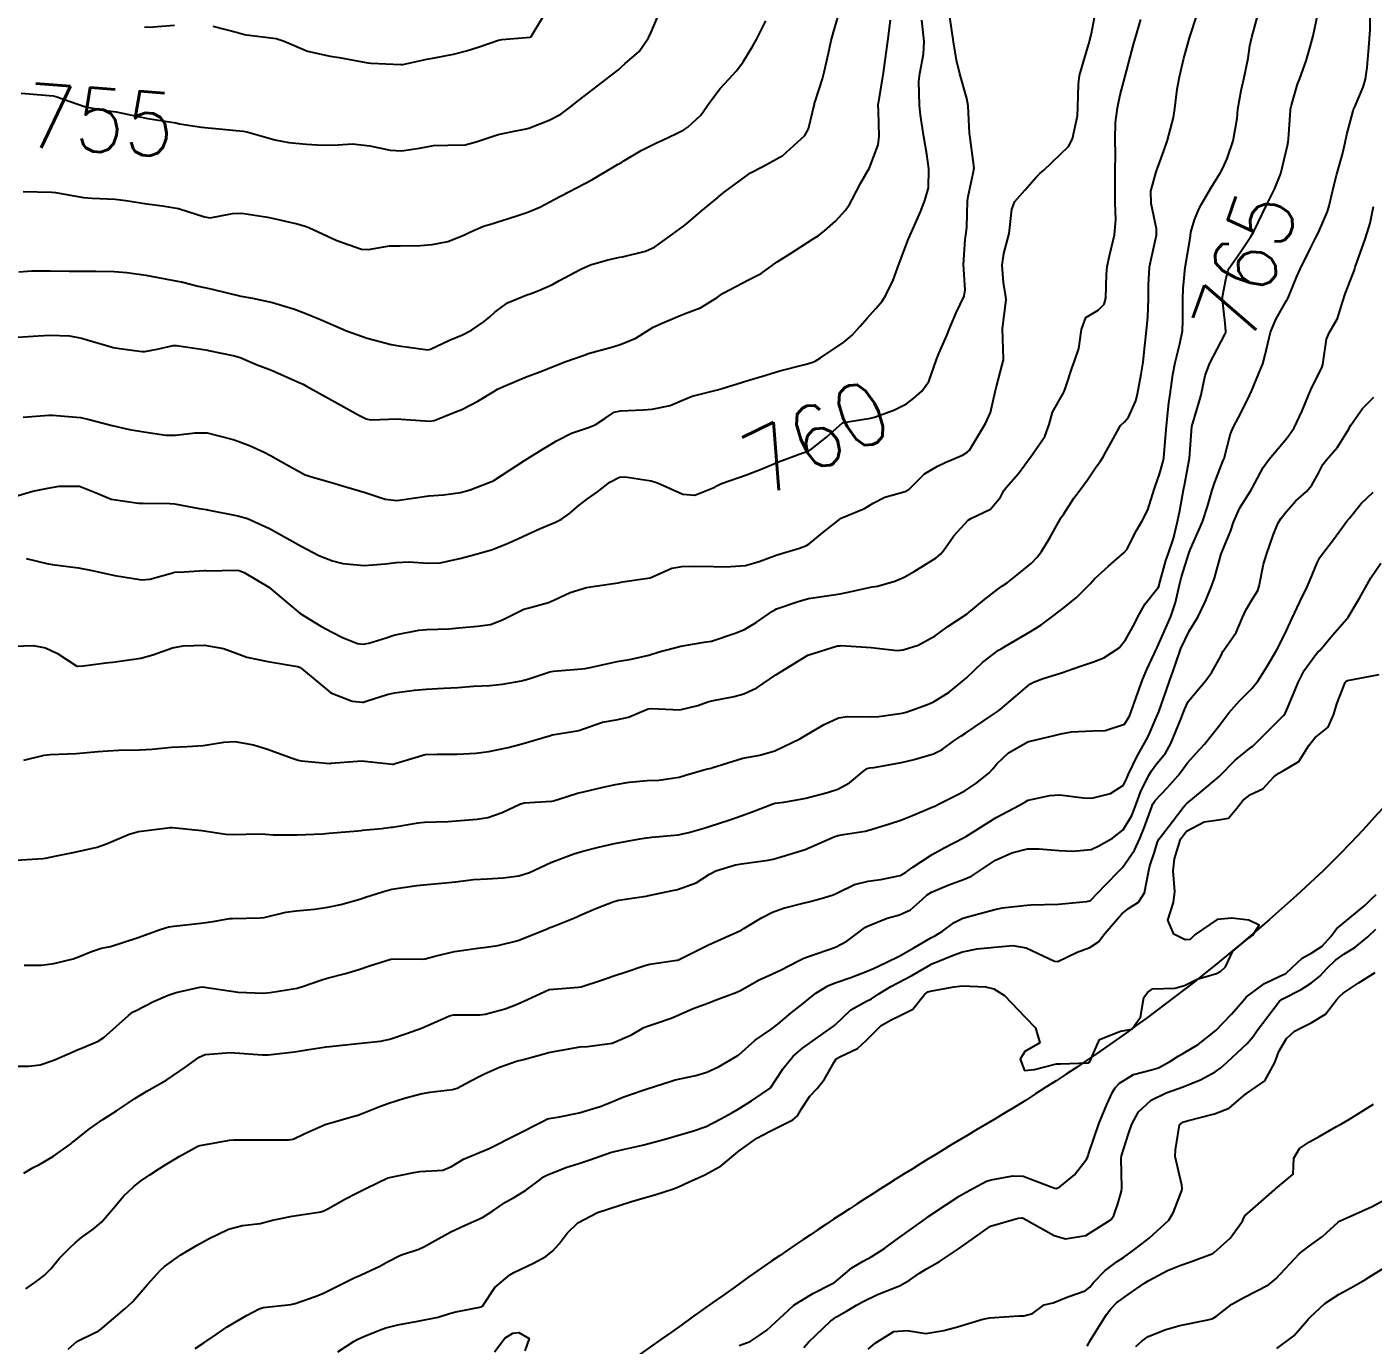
# Model space of a CAD drawing. Header units: metres. Extents: x 318500 to 325275, y 7408834 to 7428799.
# Drawn here: x 320008.6 to 320093.4, y 7411360 to 7411443 of the extents above; entities that cross this region are included whole.
import ezdxf
from ezdxf.enums import TextEntityAlignment as Align

# ---------------------------------------------------------------- set-up
doc = ezdxf.new("R2010")
doc.units = ezdxf.units.M
doc.header["$MEASUREMENT"] = 0
for name, color, linetype in [('Cotas', 45, 'Continuous'), ('Curvas de Nivel 1m', 11, 'Continuous'), ('Curvas de Nivel 5m', 15, 'Continuous'), ('Vias Secundárias', 230, 'Continuous')]:
    doc.layers.add(name, color=color, linetype=linetype)
doc.styles.add('Style-STANDARD', font='STANDARD.shx')

msp = doc.modelspace()

# ---------------------------------------------------------------- linework, layer by layer
at = {"layer": 'Curvas de Nivel 1m', "flags": 128}
for points, elevation in [([(320007.401, 7411377.542), (320008.666, 7411377.546), (320009.403, 7411377.637), (320010.265, 7411377.929), (320011.415, 7411378.417), (320011.658, 7411378.526), (320012.226, 7411378.762), (320013.061, 7411379.117), (320013.426, 7411379.354), (320014.967, 7411380.727), (320015.232, 7411380.934), (320015.445, 7411381.055), (320016.542, 7411381.615), (320017.46, 7411382.023), (320017.966, 7411382.181), (320019.468, 7411382.528), (320019.602, 7411382.534), (320021.464, 7411382.26), (320021.889, 7411382.208), (320023.463, 7411382.141), (320023.891, 7411382.178), (320025.468, 7411382.433), (320025.594, 7411382.462), (320025.999, 7411382.582), (320027.08, 7411382.962), (320027.478, 7411383.089), (320028.639, 7411383.386), (320029.486, 7411383.626), (320030.161, 7411383.852), (320031.497, 7411384.277), (320031.702, 7411384.302), (320033.497, 7411384.289), (320033.666, 7411384.309), (320034.26, 7411384.469), (320035.503, 7411384.765), (320036.967, 7411384.973), (320037.506, 7411385.042), (320038.239, 7411385.151), (320039.511, 7411385.466), (320041.336, 7411386.19), (320041.519, 7411386.271), (320041.589, 7411386.299), (320041.752, 7411386.368), (320043.012, 7411386.871), (320043.531, 7411387.089), (320044.408, 7411387.466), (320045.544, 7411387.916), (320045.861, 7411387.999), (320047.549, 7411388.244), (320047.587, 7411388.252), (320047.736, 7411388.288), (320049.229, 7411388.599), (320049.556, 7411388.667), (320050.73, 7411389.085), (320051.571, 7411389.631), (320051.958, 7411389.851), (320053.199, 7411390.216), (320053.581, 7411390.283), (320055.262, 7411390.515), (320055.584, 7411390.581), (320056.147, 7411390.743), (320057.59, 7411391.193), (320059.468, 7411392.001), (320059.599, 7411392.056), (320059.654, 7411392.075), (320060.005, 7411392.126), (320061.367, 7411392.349), (320061.604, 7411392.408), (320062.903, 7411392.799), (320063.614, 7411393.036), (320064.351, 7411393.337), (320065.627, 7411393.869), (320065.749, 7411393.928), (320065.982, 7411394.046), (320067.074, 7411394.6), (320067.643, 7411394.892), (320068.334, 7411395.336), (320069.162, 7411396.007), (320069.407, 7411396.261), (320069.669, 7411396.591), (320070.39, 7411397.279), (320071.623, 7411397.971), (320071.69, 7411397.992), (320073.283, 7411398.365), (320073.695, 7411398.478), (320074.362, 7411398.606), (320075.697, 7411398.665), (320076.478, 7411398.689), (320077.702, 7411399.078), (320078.014, 7411399.58), (320078.132, 7411399.886), (320078.554, 7411401.056), (320078.849, 7411401.879), (320079.106, 7411402.52), (320079.749, 7411403.87), (320079.77, 7411403.91), (320080.614, 7411405.858), (320080.914, 7411406.742), (320081.173, 7411407.85), (320081.303, 7411408.373), (320081.766, 7411409.841), (320081.852, 7411410.057), (320082.618, 7411411.829), (320082.925, 7411412.783), (320083.22, 7411413.82), (320083.392, 7411414.334), (320083.928, 7411415.688), (320083.965, 7411415.774), (320083.98, 7411415.81), (320084.387, 7411417.364), (320084.574, 7411417.804), (320085.05, 7411418.713), (320085.584, 7411419.794), (320085.71, 7411420.067), (320085.995, 7411420.765), (320086.299, 7411421.492), (320086.417, 7411421.784), (320086.571, 7411422.337), (320086.907, 7411423.777), (320087.234, 7411424.58), (320087.914, 7411425.762), (320087.969, 7411425.853), (320088.064, 7411426.048), (320088.564, 7411427.272), (320088.769, 7411427.75), (320089.419, 7411429.057), (320089.758, 7411429.735), (320089.877, 7411429.97), (320090.121, 7411430.481), (320090.486, 7411431.375), (320090.597, 7411431.725), (320090.899, 7411432.989), (320091.087, 7411433.726), (320091.445, 7411434.983), (320091.605, 7411435.719), (320091.7, 7411436.215), (320092.109, 7411437.712), (320092.14, 7411437.792), (320092.224, 7411437.969), (320092.732, 7411439.213), (320092.876, 7411439.701), (320092.993, 7411440.434), (320093.105, 7411441.697), (320093.177, 7411442.807), (320093.183, 7411443.697)], 766), ([(320007.752, 7411403.987), (320008.977, 7411404.037), (320009.751, 7411403.881), (320010.492, 7411403.534), (320011.645, 7411402.771), (320011.739, 7411402.731), (320011.782, 7411402.727), (320012.145, 7411402.766), (320013.539, 7411402.955), (320013.742, 7411402.971), (320013.978, 7411402.982), (320015.745, 7411403.241), (320016.499, 7411403.46), (320017.752, 7411403.893), (320018.414, 7411404.023), (320019.754, 7411404.05), (320020.945, 7411403.845), (320021.749, 7411403.547), (320022.423, 7411403.306), (320023.744, 7411403.03), (320025.616, 7411402.717), (320025.741, 7411402.673), (320025.796, 7411402.645), (320025.859, 7411402.588), (320027.717, 7411401.052), (320029.058, 7411400.54), (320029.709, 7411400.466), (320029.765, 7411400.473), (320029.938, 7411400.528), (320031.272, 7411400.959), (320031.718, 7411401.065), (320032.978, 7411401.234), (320033.722, 7411401.295), (320034.837, 7411401.35), (320035.724, 7411401.403), (320036.698, 7411401.468), (320037.726, 7411401.529), (320038.534, 7411401.612), (320039.731, 7411401.81), (320040.195, 7411401.932), (320041.514, 7411402.373), (320041.741, 7411402.424), (320043.535, 7411402.56), (320043.742, 7411402.582), (320044.045, 7411402.648), (320045.747, 7411403.027), (320046.624, 7411403.182), (320047.751, 7411403.432), (320048.406, 7411403.631), (320049.757, 7411403.995), (320051.236, 7411404.248), (320051.687, 7411404.315), (320051.761, 7411404.333), (320053.181, 7411404.807), (320053.772, 7411405.041), (320054.505, 7411405.477), (320055.525, 7411406.193), (320055.688, 7411406.294), (320055.792, 7411406.34), (320057.16, 7411406.809), (320057.802, 7411406.992), (320058.809, 7411407.14), (320059.807, 7411407.284), (320060.486, 7411407.447), (320061.814, 7411407.723), (320062.146, 7411407.774), (320063.234, 7411408.089), (320063.823, 7411408.347), (320064.461, 7411408.702), (320065.843, 7411409.563), (320066.111, 7411409.782), (320066.319, 7411410.045), (320066.959, 7411410.939), (320067.869, 7411411.937), (320068.023, 7411412.028), (320069.258, 7411412.631), (320069.891, 7411413.376), (320070.099, 7411413.795), (320070.248, 7411413.995), (320071.03, 7411414.866), (320071.826, 7411415.972), (320071.931, 7411416.117), (320072.697, 7411417.208), (320072.96, 7411417.96), (320073.181, 7411418.738), (320073.868, 7411419.951), (320073.904, 7411420.028), (320073.985, 7411420.259), (320074.405, 7411421.543), (320074.561, 7411421.942), (320074.821, 7411422.741), (320074.989, 7411423.936), (320075.267, 7411424.706), (320076.049, 7411425.163), (320076.428, 7411425.541), (320076.529, 7411425.913), (320076.582, 7411427.413), (320076.623, 7411427.912), (320076.757, 7411428.571), (320077.067, 7411429.906), (320077.151, 7411430.878), (320077.115, 7411431.91), (320077.112, 7411432.954), (320077.12, 7411433.91), (320077.132, 7411434.959), (320077.126, 7411435.911), (320077.141, 7411436.976), (320077.263, 7411437.91), (320077.424, 7411438.717), (320077.744, 7411439.905), (320077.86, 7411440.298), (320078.27, 7411441.9), (320078.727, 7411443.46)], 762), ([(320007.89, 7411390.511), (320009.577, 7411390.619), (320009.735, 7411390.64), (320010.438, 7411390.787), (320011.582, 7411391.011), (320013.005, 7411391.336), (320013.588, 7411391.541), (320015.02, 7411392.154), (320015.596, 7411392.318), (320017.456, 7411392.549), (320017.599, 7411392.566), (320017.716, 7411392.572), (320019.597, 7411392.376), (320021.103, 7411392.156), (320021.595, 7411392.139), (320023.164, 7411392.185), (320023.595, 7411392.154), (320024.082, 7411392.119), (320025.595, 7411392.105), (320027.216, 7411392.186), (320027.597, 7411392.221), (320029.421, 7411392.356), (320029.598, 7411392.379), (320029.731, 7411392.397), (320030.898, 7411392.517), (320031.524, 7411392.588), (320031.601, 7411392.594), (320033.219, 7411392.873), (320033.606, 7411392.911), (320035.106, 7411392.959), (320035.608, 7411392.989), (320036.942, 7411393.105), (320037.612, 7411393.213), (320038.51, 7411393.523), (320039.625, 7411394.053), (320039.897, 7411394.125), (320041.628, 7411394.24), (320041.738, 7411394.259), (320042.085, 7411394.365), (320043.258, 7411394.732), (320043.637, 7411394.828), (320044.865, 7411395.108), (320045.644, 7411395.287), (320046.514, 7411395.44), (320047.649, 7411395.531), (320048.383, 7411395.548), (320049.652, 7411395.746), (320050.048, 7411395.87), (320051.35, 7411396.245), (320051.661, 7411396.319), (320051.777, 7411396.355), (320053.667, 7411396.941), (320054.728, 7411397.141), (320055.672, 7411397.395), (320057.263, 7411398.166), (320057.684, 7411398.405), (320058.781, 7411399.056), (320059.7, 7411399.476), (320060.261, 7411399.565), (320061.701, 7411399.543), (320062.233, 7411399.571), (320063.705, 7411399.771), (320063.95, 7411399.833), (320064.599, 7411400.067), (320065.403, 7411400.366), (320065.717, 7411400.501), (320066.662, 7411401.105), (320067.739, 7411401.991), (320067.759, 7411402.011), (320067.776, 7411402.029), (320068.778, 7411402.991), (320069.766, 7411403.742), (320069.929, 7411403.837), (320070.204, 7411403.993), (320071.78, 7411404.921), (320072.426, 7411405.321), (320073.275, 7411405.955), (320073.563, 7411406.183), (320073.796, 7411406.352), (320074.681, 7411407.063), (320075.542, 7411407.924), (320075.672, 7411408.072), (320075.825, 7411408.231), (320076.707, 7411409.037), (320077.695, 7411409.892), (320077.852, 7411410.093), (320078.463, 7411411.285), (320078.812, 7411411.881), (320079.176, 7411412.581), (320079.582, 7411413.873), (320079.658, 7411414.118), (320079.915, 7411414.839), (320080.137, 7411415.656), (320080.174, 7411415.866), (320080.205, 7411416.138), (320080.361, 7411417.864), (320080.506, 7411419.328), (320080.579, 7411419.861), (320080.756, 7411421.101), (320080.899, 7411421.857), (320081.198, 7411423.029), (320081.349, 7411423.85), (320081.374, 7411424.516), (320081.377, 7411425.85), (320081.398, 7411426.522), (320081.536, 7411427.848), (320081.822, 7411429.559), (320081.856, 7411429.844), (320081.885, 7411430.072), (320082.125, 7411430.84), (320082.419, 7411431.553), (320082.552, 7411431.836), (320083.137, 7411432.848), (320083.746, 7411433.824), (320083.898, 7411434.097), (320084.179, 7411434.708), (320084.557, 7411435.814), (320084.797, 7411437.226), (320084.854, 7411437.81), (320085.056, 7411438.989), (320085.247, 7411439.805), (320085.486, 7411441.025), (320085.606, 7411441.8), (320085.719, 7411442.357), (320086.126, 7411443.793)], 764), ([(320008.009, 7411423.451), (320009.272, 7411423.55), (320010.012, 7411423.581), (320011.254, 7411423.544), (320012.009, 7411423.403), (320013.933, 7411422.819), (320014.001, 7411422.807), (320014.396, 7411422.744), (320015.828, 7411422.553), (320015.998, 7411422.555), (320016.768, 7411422.712), (320017.775, 7411422.931), (320018.003, 7411422.932), (320019.7, 7411422.674), (320019.959, 7411422.629), (320020, 7411422.621), (320021.639, 7411422.288), (320021.995, 7411422.168), (320023.083, 7411421.716), (320023.988, 7411421.372), (320025.77, 7411420.592), (320025.978, 7411420.489), (320026.185, 7411420.378), (320027.962, 7411419.377), (320029.481, 7411418.537), (320029.947, 7411418.313), (320030.215, 7411418.258), (320031.947, 7411418.306), (320032.153, 7411418.301), (320033.945, 7411418.161), (320034.219, 7411418.202), (320034.855, 7411418.466), (320035.633, 7411418.777), (320035.957, 7411418.909), (320036.982, 7411419.422), (320037.974, 7411420.041), (320038.219, 7411420.183), (320038.745, 7411420.419), (320039.985, 7411420.932), (320040.878, 7411421.275), (320041.994, 7411421.723), (320042.461, 7411421.9), (320043.737, 7411422.353), (320043.927, 7411422.425), (320044.001, 7411422.448), (320045.487, 7411422.849), (320046.011, 7411423.02), (320046.919, 7411423.403), (320048.027, 7411424.078), (320048.156, 7411424.161), (320048.438, 7411424.286), (320049.562, 7411424.752), (320050.04, 7411424.944), (320051.002, 7411425.299), (320052.056, 7411425.958), (320052.211, 7411426.084), (320052.419, 7411426.235), (320054.069, 7411427.081), (320054.821, 7411427.46), (320055.82, 7411428.194), (320056.092, 7411428.377), (320056.599, 7411428.686), (320058.105, 7411429.643), (320058.415, 7411429.849), (320058.806, 7411430.153), (320059.501, 7411430.764), (320060.13, 7411431.451), (320060.415, 7411431.856), (320060.55, 7411432.134), (320061.103, 7411433.178), (320061.64, 7411434.118), (320062.185, 7411435.562), (320062.246, 7411436.109), (320062.214, 7411437.696), (320062.191, 7411438.11), (320062.192, 7411438.139), (320062.223, 7411438.293), (320062.489, 7411439.864), (320062.524, 7411440.106), (320062.573, 7411440.425), (320062.8, 7411442.102), (320062.963, 7411443.427)], 758), ([(320008.067, 7411427.573), (320008.893, 7411427.642), (320010.068, 7411427.645), (320011.235, 7411427.622), (320012.068, 7411427.607), (320012.906, 7411427.605), (320014.068, 7411427.589), (320014.861, 7411427.531), (320016.066, 7411427.353), (320017.725, 7411427.042), (320018.063, 7411426.995), (320018.315, 7411426.949), (320019.369, 7411426.68), (320020.058, 7411426.523), (320020.243, 7411426.482), (320022.051, 7411426.049), (320022.777, 7411425.905), (320024.045, 7411425.641), (320025.423, 7411425.216), (320026.036, 7411424.986), (320027.059, 7411424.575), (320028.024, 7411424.154), (320028.71, 7411423.859), (320030.013, 7411423.395), (320031.521, 7411423.004), (320032.006, 7411422.904), (320033.824, 7411422.661), (320034.003, 7411422.694), (320035.199, 7411423.276), (320036.017, 7411423.599), (320036.582, 7411423.891), (320037.375, 7411424.44), (320037.736, 7411424.733), (320038.039, 7411425.027), (320038.852, 7411425.614), (320040.056, 7411426.125), (320040.262, 7411426.192), (320040.814, 7411426.392), (320041.67, 7411426.778), (320042.066, 7411426.997), (320043.455, 7411427.741), (320044.077, 7411428.011), (320045.17, 7411428.334), (320045.914, 7411428.492), (320046.083, 7411428.526), (320047.525, 7411428.869), (320048.092, 7411429.129), (320048.773, 7411429.616), (320049.7, 7411430.276), (320049.935, 7411430.451), (320050.115, 7411430.602), (320051.012, 7411431.371), (320052.067, 7411432.241), (320052.141, 7411432.299), (320052.487, 7411432.58), (320054.156, 7411433.817), (320054.917, 7411434.209), (320056.177, 7411434.904), (320057.567, 7411436.169), (320057.792, 7411436.57), (320058.184, 7411438.161), (320058.189, 7411438.192), (320058.222, 7411438.301), (320058.677, 7411439.722), (320058.78, 7411440.155), (320059.06, 7411441.354), (320059.238, 7411442.15), (320059.461, 7411442.969), (320059.826, 7411444.145)], 757), ([(320008.327, 7411432.637), (320010.137, 7411432.595), (320010.373, 7411432.561), (320012.132, 7411432.245), (320012.693, 7411432.21), (320014.131, 7411432.156), (320014.797, 7411432.073), (320016.127, 7411431.858), (320017.107, 7411431.729), (320018.123, 7411431.563), (320019.762, 7411431.029), (320020.115, 7411430.983), (320021.517, 7411431.251), (320022.12, 7411431.275), (320023.719, 7411431.021), (320024.115, 7411430.937), (320025.599, 7411430.598), (320026.108, 7411430.456), (320026.335, 7411430.358), (320028.095, 7411429.541), (320029.64, 7411428.991), (320030.086, 7411428.969), (320031.405, 7411429.205), (320032.09, 7411429.204), (320033.361, 7411429.221), (320034.092, 7411429.296), (320035.089, 7411429.477), (320036.101, 7411429.878), (320036.478, 7411430.081), (320037.321, 7411430.442), (320037.92, 7411430.626), (320038.114, 7411430.683), (320039.436, 7411431.094), (320040.124, 7411431.328), (320040.873, 7411431.649), (320042.139, 7411432.322), (320042.175, 7411432.344), (320042.257, 7411432.378), (320044.15, 7411433.374), (320045.782, 7411434.326), (320046.018, 7411434.466), (320046.164, 7411434.556), (320047.262, 7411435.22), (320048.181, 7411435.678), (320048.602, 7411435.875), (320049.484, 7411436.281), (320049.95, 7411436.517), (320050.196, 7411436.679), (320051.019, 7411437.447), (320051.593, 7411438.249), (320052.233, 7411439.126), (320052.776, 7411439.7), (320053.272, 7411440.23), (320053.678, 7411440.803), (320054.265, 7411441.77), (320054.517, 7411442.216), (320055.121, 7411443.374)], 756), ([(320008.343, 7411418.425), (320009.946, 7411418.553), (320010.19, 7411418.553), (320011.944, 7411418.392), (320012.405, 7411418.303), (320013.937, 7411417.892), (320015.031, 7411417.636), (320015.932, 7411417.499), (320017.333, 7411417.295), (320017.929, 7411417.277), (320019.168, 7411417.441), (320019.931, 7411417.43), (320021.562, 7411417.009), (320021.924, 7411416.88), (320022.6, 7411416.63), (320023.521, 7411416.221), (320023.914, 7411415.997), (320025.257, 7411415.246), (320025.903, 7411414.892), (320026.109, 7411414.794), (320026.79, 7411414.577), (320027.895, 7411414.253), (320028.313, 7411414.134), (320029.887, 7411413.676), (320031.137, 7411413.262), (320031.88, 7411413.166), (320033.028, 7411413.348), (320033.885, 7411413.464), (320034.819, 7411413.533), (320035.888, 7411413.68), (320036.487, 7411413.848), (320037.899, 7411414.386), (320037.931, 7411414.398), (320037.98, 7411414.429), (320039.913, 7411415.688), (320041.037, 7411416.383), (320041.587, 7411416.713), (320041.928, 7411416.928), (320042.875, 7411417.421), (320043.941, 7411417.764), (320044.359, 7411417.929), (320044.969, 7411418.335), (320045.558, 7411418.724), (320045.958, 7411418.828), (320047.386, 7411418.871), (320047.959, 7411418.916), (320049.087, 7411419.155), (320049.969, 7411419.535), (320050.485, 7411419.75), (320051.978, 7411420.116), (320052.075, 7411420.142), (320052.367, 7411420.234), (320053.985, 7411420.722), (320055.115, 7411421.073), (320055.991, 7411421.333), (320057.573, 7411421.736), (320058.006, 7411421.862), (320058.216, 7411421.948), (320058.565, 7411422.152), (320060.02, 7411423.152), (320060.555, 7411423.594), (320061.04, 7411424.12), (320061.494, 7411424.659), (320062.047, 7411425.259), (320062.439, 7411425.72), (320062.679, 7411426.101), (320063.125, 7411427.044), (320063.522, 7411428.089), (320064.106, 7411429.66), (320064.291, 7411430.078), (320064.856, 7411431.346), (320065.136, 7411432.07), (320065.35, 7411432.87), (320065.391, 7411434.068), (320065.255, 7411434.994), (320065.066, 7411436.071), (320064.854, 7411437.43), (320064.786, 7411438.074), (320064.751, 7411439.566), (320064.806, 7411440.074), (320065.051, 7411441.283), (320065.084, 7411442.072), (320064.935, 7411443.429)], 759), ([(320008.385, 7411396.819), (320009.663, 7411397.128), (320010.033, 7411397.164), (320011.665, 7411397.246), (320013.069, 7411397.353), (320013.666, 7411397.398), (320014.367, 7411397.44), (320015.667, 7411397.461), (320016.468, 7411397.508), (320017.67, 7411397.64), (320018.663, 7411397.687), (320019.671, 7411397.746), (320020.982, 7411397.96), (320021.674, 7411397.993), (320022.835, 7411397.786), (320023.669, 7411397.539), (320025.345, 7411396.912), (320025.662, 7411396.809), (320025.852, 7411396.777), (320027.661, 7411396.611), (320027.718, 7411396.617), (320029.662, 7411396.778), (320031.603, 7411396.568), (320031.661, 7411396.565), (320031.759, 7411396.606), (320033.667, 7411397.169), (320034.403, 7411397.204), (320035.667, 7411397.189), (320036.849, 7411397.257), (320037.669, 7411397.354), (320038.875, 7411397.615), (320039.674, 7411397.827), (320041.55, 7411398.372), (320041.646, 7411398.405), (320041.681, 7411398.412), (320043.345, 7411398.694), (320043.687, 7411398.8), (320044.819, 7411399.207), (320045.696, 7411399.361), (320046.474, 7411399.532), (320047.706, 7411400.043), (320047.92, 7411400.074), (320049.706, 7411399.988), (320050.833, 7411400.253), (320051.457, 7411400.5), (320051.715, 7411400.562), (320053.116, 7411400.822), (320053.722, 7411400.986), (320054.558, 7411401.371), (320055.74, 7411402.19), (320057.753, 7411403.435), (320059.636, 7411404.009), (320059.759, 7411404.027), (320059.853, 7411404.035), (320061.758, 7411403.908), (320063.394, 7411403.723), (320063.757, 7411403.757), (320064.712, 7411404.066), (320065.776, 7411404.654), (320066.581, 7411405.243), (320067.79, 7411406.03), (320068.885, 7411406.932), (320069.815, 7411407.645), (320070.023, 7411407.791), (320070.305, 7411407.993), (320071.148, 7411408.662), (320071.839, 7411409.232), (320072.212, 7411409.599), (320072.487, 7411409.964), (320072.998, 7411410.819), (320073.634, 7411411.952), (320073.724, 7411412.1), (320073.876, 7411412.34), (320074.515, 7411413.317), (320074.972, 7411413.934), (320075.367, 7411414.469), (320075.921, 7411415.294), (320076.184, 7411415.658), (320076.365, 7411415.913), (320076.891, 7411416.857), (320077.464, 7411417.897), (320077.716, 7411418.131), (320077.958, 7411418.411), (320078.421, 7411419.438), (320078.533, 7411419.884), (320078.756, 7411421.125), (320078.872, 7411421.881), (320078.989, 7411422.912), (320079.094, 7411423.879), (320079.178, 7411424.744), (320079.215, 7411425.878), (320079.224, 7411426.727), (320079.288, 7411427.878), (320079.419, 7411428.554), (320079.722, 7411429.874), (320079.711, 7411430.281), (320079.392, 7411431.881), (320079.371, 7411432.663), (320079.704, 7411433.877), (320080.183, 7411435.185), (320080.404, 7411435.867), (320080.789, 7411437.284), (320080.874, 7411437.86), (320081.016, 7411439.08), (320081.162, 7411439.856), (320081.433, 7411441.024), (320081.67, 7411441.849), (320081.808, 7411442.316), (320082.3, 7411443.84)], 763), ([(320008.517, 7411409.51), (320009.824, 7411409.209), (320010.173, 7411409.144), (320011.822, 7411408.932), (320012.677, 7411408.761), (320013.816, 7411408.512), (320014.109, 7411408.452), (320015.812, 7411408.176), (320016.309, 7411408.216), (320017.819, 7411408.644), (320017.856, 7411408.653), (320018.487, 7411408.683), (320019.738, 7411408.754), (320019.821, 7411408.752), (320019.901, 7411408.749), (320021.821, 7411408.779), (320021.943, 7411408.76), (320022.261, 7411408.633), (320023.807, 7411407.711), (320025.124, 7411406.597), (320025.782, 7411406.051), (320027.088, 7411405.253), (320027.765, 7411404.892), (320028.455, 7411404.55), (320029.39, 7411404.169), (320029.756, 7411404.121), (320030.107, 7411404.176), (320031.211, 7411404.515), (320031.612, 7411404.661), (320031.763, 7411404.709), (320033.251, 7411405.005), (320033.768, 7411405.041), (320035.144, 7411405.085), (320035.771, 7411405.152), (320036.958, 7411405.252), (320037.774, 7411405.37), (320038.538, 7411405.659), (320039.788, 7411406.294), (320039.864, 7411406.324), (320040.117, 7411406.395), (320041.418, 7411406.753), (320041.798, 7411406.904), (320042.793, 7411407.373), (320043.81, 7411407.695), (320044.372, 7411407.781), (320045.815, 7411407.994), (320046.091, 7411408.041), (320047.82, 7411408.29), (320049.193, 7411408.91), (320049.828, 7411409.021), (320050.609, 7411409.04), (320051.828, 7411409.022), (320052.582, 7411408.984), (320053.829, 7411409.071), (320054.694, 7411409.339), (320055.836, 7411409.741), (320057.24, 7411410.169), (320057.676, 7411410.329), (320057.844, 7411410.436), (320058.785, 7411411.218), (320059.869, 7411412.067), (320059.91, 7411412.089), (320060.01, 7411412.129), (320061.327, 7411412.667), (320061.884, 7411413.012), (320062.607, 7411413.381), (320063.895, 7411413.735), (320064.117, 7411413.856), (320064.336, 7411414.073), (320065.117, 7411414.857), (320065.919, 7411415.343), (320066.407, 7411415.561), (320067.502, 7411416.034), (320067.778, 7411416.186), (320067.933, 7411416.349), (320068.956, 7411418.015), (320069.258, 7411418.714), (320069.552, 7411420.006), (320069.633, 7411420.358), (320070.006, 7411421.725), (320070.07, 7411421.938), (320070.084, 7411421.999), (320070.088, 7411422.076), (320070.03, 7411424), (320070.247, 7411425.808), (320070.236, 7411425.997), (320070.074, 7411426.902), (320069.99, 7411428.002), (320070.097, 7411428.73), (320070.438, 7411429.997), (320070.611, 7411431.517), (320070.79, 7411431.994), (320071.423, 7411432.715), (320072.164, 7411433.552), (320072.377, 7411433.767), (320072.618, 7411433.973), (320074.185, 7411435.466), (320074.429, 7411435.946), (320074.747, 7411437.407), (320074.772, 7411437.942), (320074.798, 7411439.385), (320074.88, 7411439.941), (320075.129, 7411440.807), (320075.463, 7411441.932), (320075.622, 7411442.588), (320075.875, 7411443.926)], 761), ([(320020.276, 7411443.055), (320021.832, 7411442.647), (320022.268, 7411442.524), (320022.408, 7411442.498), (320024.265, 7411442.267), (320024.783, 7411442.091), (320026.253, 7411441.477), (320027.666, 7411441.151), (320028.248, 7411441.078), (320030.046, 7411440.738), (320030.243, 7411440.716), (320032.125, 7411440.628), (320032.242, 7411440.637), (320033.765, 7411440.969), (320034.249, 7411441.053), (320035.441, 7411441.279), (320036.255, 7411441.486), (320036.99, 7411441.718), (320038.266, 7411442.171), (320038.48, 7411442.214), (320040.269, 7411442.351), (320040.301, 7411442.368), (320040.328, 7411442.399), (320041.073, 7411443.608)], 754), ([(320015.988, 7411443.011), (320016.274, 7411442.982), (320017.872, 7411443.108)], 754), ([(320008.385, 7411370.814), (320008.97, 7411371.151), (320009.318, 7411371.329), (320010.239, 7411371.874), (320011.338, 7411372.653), (320011.404, 7411372.704), (320011.48, 7411372.769), (320012.516, 7411373.59), (320013.354, 7411374.184), (320014.207, 7411374.737), (320014.898, 7411375.196), (320015.372, 7411375.515), (320016.119, 7411375.969), (320017.39, 7411376.69), (320018.584, 7411377.496), (320019.412, 7411378.113), (320019.806, 7411378.272), (320021.416, 7411378.399), (320021.662, 7411378.391), (320023.415, 7411378.25), (320023.764, 7411378.257), (320025.418, 7411378.437), (320025.549, 7411378.457), (320026.204, 7411378.578), (320027.422, 7411378.756), (320027.652, 7411378.786), (320029.424, 7411378.978), (320030.834, 7411379.108), (320031.427, 7411379.237), (320032.551, 7411379.613), (320033.435, 7411379.939), (320034.633, 7411380.462), (320035.184, 7411380.713), (320035.445, 7411380.777), (320037.1, 7411380.778), (320037.446, 7411380.813), (320038.705, 7411381.157), (320039.456, 7411381.447), (320040.113, 7411381.737), (320041.47, 7411382.37), (320043.307, 7411382.517), (320043.473, 7411382.546), (320044.83, 7411382.979), (320045.483, 7411383.211), (320046.307, 7411383.489), (320047.494, 7411383.888), (320047.812, 7411383.97), (320049.499, 7411384.212), (320049.545, 7411384.224), (320049.646, 7411384.268), (320051.509, 7411385.186), (320053.293, 7411385.989), (320053.519, 7411386.084), (320053.601, 7411386.128), (320053.728, 7411386.208), (320054.846, 7411386.881), (320055.536, 7411387.235), (320056.224, 7411387.495), (320057.545, 7411387.828), (320057.813, 7411387.889), (320058.756, 7411388.142), (320059.357, 7411388.329), (320059.554, 7411388.425), (320060.692, 7411388.99), (320061.566, 7411389.192), (320062.364, 7411389.302), (320063.572, 7411389.553), (320063.915, 7411389.735), (320064.364, 7411390.068), (320065.588, 7411390.879), (320066.348, 7411391.287), (320067.599, 7411391.936), (320067.749, 7411392.028), (320069.622, 7411393.209), (320071.101, 7411393.978), (320071.43, 7411394.176), (320071.635, 7411394.291), (320072.997, 7411394.599), (320073.64, 7411394.63), (320075.121, 7411394.444), (320075.638, 7411394.433), (320076.83, 7411394.714), (320077.65, 7411395.25), (320077.858, 7411395.687), (320077.933, 7411395.887), (320078.5, 7411397.059), (320078.973, 7411397.877), (320079.219, 7411398.351), (320079.706, 7411399.483), (320079.859, 7411399.868), (320080.345, 7411401.247), (320080.563, 7411401.858), (320080.868, 7411402.738), (320081.252, 7411403.848), (320081.781, 7411404.947), (320082.32, 7411405.832), (320082.798, 7411406.832), (320083.205, 7411407.819), (320083.375, 7411408.269), (320083.798, 7411409.811), (320083.852, 7411409.968), (320084.395, 7411411.274), (320084.578, 7411411.803), (320084.973, 7411412.71), (320085.666, 7411413.792), (320085.754, 7411413.94), (320085.907, 7411414.265), (320086.449, 7411415.255), (320086.822, 7411415.777), (320087.944, 7411417.118), (320088.392, 7411417.753), (320088.903, 7411418.809), (320089.267, 7411419.741), (320089.486, 7411420.239), (320090.003, 7411421.266), (320090.154, 7411421.582), (320090.196, 7411421.728), (320090.429, 7411423.323), (320090.597, 7411423.724), (320091.128, 7411424.635), (320091.463, 7411425.716), (320091.598, 7411426.184), (320092.086, 7411427.43), (320092.168, 7411427.63), (320092.196, 7411427.708), (320092.243, 7411427.859), (320092.89, 7411429.698), (320093.182, 7411430.637), (320093.399, 7411431.691)], 767), ([(320008.495, 7411363.526), (320009.218, 7411364.033), (320009.649, 7411364.368), (320010.07, 7411364.787), (320010.599, 7411365.42), (320011.25, 7411366.089), (320011.607, 7411366.414), (320012.021, 7411366.762), (320012.739, 7411367.282), (320013.27, 7411367.719), (320014.159, 7411368.737), (320014.662, 7411369.357), (320015.299, 7411369.959), (320015.725, 7411370.292), (320016.319, 7411370.705), (320016.915, 7411371.097), (320017.32, 7411371.347), (320018.165, 7411371.844), (320019.337, 7411372.499), (320019.462, 7411372.544), (320020.069, 7411372.659), (320021.342, 7411372.881), (320021.616, 7411372.909), (320023.343, 7411372.912), (320025.04, 7411372.896), (320025.344, 7411372.948), (320026.041, 7411373.274), (320027.353, 7411373.871), (320029.238, 7411374.411), (320029.359, 7411374.443), (320029.426, 7411374.463), (320029.592, 7411374.528), (320030.852, 7411375.031), (320031.371, 7411375.22), (320032.353, 7411375.518), (320033.38, 7411375.799), (320033.948, 7411375.905), (320035.384, 7411376.064), (320035.681, 7411376.152), (320036.218, 7411376.442), (320036.981, 7411376.849), (320037.399, 7411377.05), (320038.333, 7411377.489), (320039.412, 7411377.85), (320039.854, 7411377.953), (320041.3, 7411378.372), (320041.42, 7411378.399), (320043.071, 7411378.706), (320043.424, 7411378.757), (320043.874, 7411378.792), (320045.427, 7411378.989), (320046.643, 7411379.513), (320047.437, 7411379.973), (320047.654, 7411380.071), (320048.289, 7411380.282), (320049.152, 7411380.565), (320049.446, 7411380.69), (320050.54, 7411381.167), (320051.459, 7411381.521), (320051.978, 7411381.717), (320053.285, 7411382.213), (320053.419, 7411382.262), (320053.471, 7411382.285), (320054.704, 7411382.975), (320055.487, 7411383.331), (320056.071, 7411383.601), (320057.139, 7411384.165), (320057.502, 7411384.344), (320057.806, 7411384.458), (320059.509, 7411385.045), (320060.219, 7411385.417), (320061.142, 7411386.114), (320061.36, 7411386.274), (320061.524, 7411386.367), (320062.759, 7411386.864), (320063.535, 7411387.083), (320064.218, 7411387.392), (320064.987, 7411388.058), (320065.282, 7411388.326), (320065.557, 7411388.498), (320066.635, 7411388.969), (320067.569, 7411389.298), (320068.079, 7411389.516), (320068.818, 7411390.011), (320069.588, 7411390.509), (320070.609, 7411390.97), (320071.599, 7411391.221), (320072.332, 7411391.23), (320073.598, 7411391.131), (320074.45, 7411391.085), (320075.599, 7411391.184), (320076.095, 7411391.42), (320076.949, 7411391.9), (320077.615, 7411392.428), (320078.175, 7411393.334), (320078.379, 7411393.883), (320078.713, 7411394.81), (320079.242, 7411395.874), (320079.399, 7411396.138), (320079.67, 7411396.513), (320080.28, 7411397.262), (320080.626, 7411397.856), (320081.253, 7411399.394), (320081.424, 7411399.844), (320081.502, 7411400.054), (320081.72, 7411400.506), (320082.819, 7411401.824), (320083.216, 7411402.35), (320083.763, 7411403.372), (320083.908, 7411403.668), (320084, 7411403.808), (320084.731, 7411404.85), (320085.146, 7411405.796), (320085.338, 7411406.254), (320085.809, 7411407.034), (320086.097, 7411407.505), (320086.197, 7411407.784), (320086.465, 7411409.156), (320086.646, 7411409.778), (320087.076, 7411410.986), (320087.393, 7411411.767), (320087.579, 7411412.06), (320087.88, 7411412.447), (320088.498, 7411413.144), (320089.159, 7411413.741), (320089.51, 7411414.131), (320089.917, 7411414.889), (320090.205, 7411415.448), (320090.42, 7411415.725), (320091.122, 7411416.535), (320091.85, 7411417.711), (320091.884, 7411417.778), (320091.953, 7411417.906), (320092.702, 7411418.966), (320093.4, 7411419.689)], 768), ([(320011.164, 7411359.725), (320011.725, 7411360.211), (320012.833, 7411360.753), (320013.071, 7411360.862), (320013.182, 7411360.937), (320014.737, 7411362.269), (320015.199, 7411362.669), (320015.252, 7411362.719), (320016.157, 7411363.765), (320016.988, 7411364.694), (320017.233, 7411364.918), (320018.266, 7411365.658), (320019.254, 7411366.244), (320020.014, 7411366.659), (320021.266, 7411367.271), (320022.148, 7411367.506), (320023.27, 7411367.641), (320024.035, 7411367.84), (320025.275, 7411368.097), (320027.076, 7411368.361), (320027.279, 7411368.428), (320027.519, 7411368.556), (320028.633, 7411369.197), (320029.295, 7411369.533), (320029.972, 7411369.851), (320031.31, 7411370.51), (320032.95, 7411370.851), (320033.316, 7411370.9), (320034.779, 7411370.998), (320035.321, 7411371.214), (320036.077, 7411371.694), (320037.337, 7411372.206), (320037.499, 7411372.266), (320037.815, 7411372.423), (320039.348, 7411373.199), (320041.04, 7411374.058), (320041.358, 7411374.219), (320041.472, 7411374.256), (320042.115, 7411374.362), (320043.156, 7411374.559), (320043.364, 7411374.61), (320044.688, 7411375.012), (320045.374, 7411375.278), (320046.104, 7411375.584), (320047.386, 7411376.027), (320047.584, 7411376.091), (320048.161, 7411376.282), (320049.086, 7411376.582), (320049.396, 7411376.672), (320050.701, 7411376.95), (320051.404, 7411377.16), (320052.127, 7411377.511), (320053.345, 7411378.211), (320053.421, 7411378.264), (320054.447, 7411379.182), (320055.437, 7411379.858), (320055.874, 7411380.183), (320056.72, 7411380.901), (320057.46, 7411381.482), (320057.828, 7411381.791), (320058.274, 7411382.148), (320059.016, 7411382.598), (320059.48, 7411382.789), (320060.471, 7411383.134), (320061.491, 7411383.527), (320061.898, 7411383.7), (320062.74, 7411384.091), (320063.504, 7411384.48), (320064.433, 7411384.99), (320065.516, 7411385.616), (320065.796, 7411385.768), (320066.251, 7411386.043), (320066.969, 7411386.595), (320067.533, 7411386.867), (320068.438, 7411387.115), (320069.541, 7411387.402), (320070.029, 7411387.506), (320071.546, 7411387.689), (320071.815, 7411387.7), (320073.548, 7411387.753), (320075.302, 7411387.924), (320075.523, 7411387.948), (320075.551, 7411387.965), (320076.517, 7411388.955), (320077.411, 7411389.893), (320077.501, 7411389.971), (320077.582, 7411390.055), (320078.334, 7411391.147), (320078.681, 7411391.879), (320078.943, 7411392.551), (320079.42, 7411393.872), (320079.479, 7411394.025), (320079.636, 7411394.268), (320080.406, 7411395.101), (320081.085, 7411395.849), (320081.334, 7411396.176), (320081.672, 7411396.638), (320082.236, 7411397.277), (320082.755, 7411397.824), (320083.702, 7411399.041), (320084.275, 7411399.804), (320084.957, 7411400.562), (320085.733, 7411401.33), (320086.114, 7411401.784), (320086.74, 7411402.791), (320087.297, 7411403.767), (320087.779, 7411404.7), (320088.275, 7411405.753), (320088.759, 7411406.792), (320089.21, 7411407.739), (320089.395, 7411408.168), (320089.843, 7411409.255), (320090.005, 7411409.571), (320090.119, 7411409.727), (320090.872, 7411410.708), (320091.6, 7411411.713), (320091.719, 7411411.864), (320091.875, 7411412.064), (320092.611, 7411412.977), (320093.37, 7411413.688)], 769), ([(320028.156, 7411359.554), (320029.175, 7411360.223), (320029.367, 7411360.338), (320029.798, 7411360.524), (320030.784, 7411360.914), (320031.185, 7411361.054), (320031.932, 7411361.243), (320033.19, 7411361.491), (320034.475, 7411361.743), (320035.195, 7411361.957), (320035.583, 7411362.06), (320037.2, 7411362.383), (320037.278, 7411362.429), (320038.042, 7411363.593), (320038.986, 7411364.404), (320039.232, 7411364.539), (320040.487, 7411365.136), (320041.248, 7411365.56), (320041.698, 7411365.921), (320042.091, 7411366.362), (320042.594, 7411367.03), (320043.273, 7411367.675), (320044.503, 7411368.332), (320045.091, 7411368.515), (320045.284, 7411368.576), (320046.585, 7411369.007), (320047.294, 7411369.209), (320048.131, 7411369.448), (320049.303, 7411369.827), (320049.619, 7411369.952), (320050.295, 7411370.255), (320050.993, 7411370.566), (320051.317, 7411370.71), (320052.293, 7411371.258), (320053.339, 7411372.119), (320053.38, 7411372.169), (320053.427, 7411372.209), (320054.545, 7411373.001), (320055.352, 7411373.438), (320056.819, 7411374.168), (320057.105, 7411374.423), (320057.371, 7411374.864), (320057.889, 7411375.645), (320058.343, 7411376.146), (320058.816, 7411376.722), (320059.415, 7411377.797), (320059.54, 7411378.007), (320059.782, 7411378.126), (320060.88, 7411378.661), (320061.43, 7411379.159), (320062.386, 7411380.096), (320063.044, 7411380.488), (320063.449, 7411380.665), (320064.38, 7411381.143), (320065.117, 7411382.055), (320065.309, 7411382.216), (320065.473, 7411382.275), (320066.974, 7411382.538), (320067.478, 7411382.596), (320068.951, 7411382.535), (320069.476, 7411382.421), (320070.152, 7411381.99), (320071.45, 7411380.639), (320072.096, 7411379.963), (320072.37, 7411379.021), (320071.425, 7411378.471), (320071.133, 7411377.974), (320071.41, 7411377.275), (320072.041, 7411377.333), (320073.416, 7411377.681), (320073.665, 7411377.698), (320075.417, 7411377.751), (320075.512, 7411377.825), (320075.555, 7411377.918), (320076.131, 7411379.218), (320077.448, 7411379.752), (320077.573, 7411379.764), (320078.174, 7411379.883), (320078.707, 7411380.628), (320078.928, 7411381.875), (320079.163, 7411382.185), (320079.478, 7411382.411), (320080.869, 7411382.46), (320081.482, 7411382.624), (320082.286, 7411383.03), (320083.494, 7411383.383), (320083.777, 7411383.526), (320084.065, 7411383.804), (320084.528, 7411384.787), (320085.528, 7411385.634), (320085.632, 7411385.685), (320085.786, 7411385.786), (320086.179, 7411386.423), (320085.539, 7411386.735), (320084.473, 7411386.868), (320083.54, 7411386.784), (320082.148, 7411385.831), (320081.845, 7411385.515), (320081.525, 7411385.492), (320080.814, 7411385.851), (320080.43, 7411386.748), (320080.785, 7411387.851), (320080.876, 7411388.534), (320080.771, 7411389.852), (320080.846, 7411390.596), (320081.224, 7411391.846), (320081.615, 7411392.353), (320082.73, 7411392.933), (320083.622, 7411393.049), (320084.261, 7411393.166), (320084.79, 7411393.798), (320085.159, 7411394.273), (320085.643, 7411394.645), (320086.426, 7411395), (320087.111, 7411395.768), (320087.42, 7411396.007), (320087.666, 7411396.127), (320088.686, 7411396.734), (320089.306, 7411397.736), (320089.695, 7411398.226), (320090.531, 7411398.892), (320090.886, 7411399.718), (320091.072, 7411400.364), (320091.612, 7411401.711), (320091.665, 7411401.787), (320091.742, 7411401.827), (320093.298, 7411402.135), (320093.748, 7411402.203)], 771), ([(320053.441, 7411359.943), (320054.123, 7411360.201), (320054.766, 7411360.612), (320055.187, 7411360.918), (320056.548, 7411362.17), (320056.883, 7411362.487), (320057.208, 7411362.706), (320058.121, 7411363.242), (320059.225, 7411363.815), (320059.435, 7411363.919), (320059.699, 7411364.125), (320060.523, 7411364.835), (320061.247, 7411365.255), (320061.801, 7411365.552), (320062.605, 7411366.09), (320063.265, 7411366.556), (320065.161, 7411367.934), (320065.28, 7411368.018), (320065.298, 7411368.031), (320065.324, 7411368.05), (320066.499, 7411368.831), (320067.3, 7411369.357), (320067.725, 7411369.603), (320068.466, 7411370.013), (320069.021, 7411370.298), (320069.316, 7411370.394), (320070.665, 7411370.635), (320071.32, 7411370.611), (320073.078, 7411369.952), (320073.309, 7411369.852), (320073.409, 7411369.848), (320073.629, 7411369.945), (320074.561, 7411370.692), (320075.337, 7411371.702), (320075.396, 7411371.863), (320075.409, 7411371.919), (320075.431, 7411372.008), (320076.096, 7411373.909), (320076.599, 7411375.123), (320076.949, 7411375.897), (320077.116, 7411376.172), (320077.399, 7411376.464), (320078.28, 7411377.009), (320079.412, 7411377.304), (320079.845, 7411377.432), (320080.595, 7411377.852), (320081.093, 7411378.176), (320081.428, 7411378.359), (320082.352, 7411378.911), (320083.45, 7411379.788), (320084.452, 7411380.808), (320085.277, 7411381.792), (320085.373, 7411381.89), (320085.473, 7411381.981), (320086.517, 7411382.742), (320087.492, 7411383.201), (320087.865, 7411383.384), (320088.267, 7411383.748), (320088.895, 7411384.353), (320089.514, 7411384.691), (320090.146, 7411385.098), (320090.705, 7411385.718), (320091.059, 7411386.19), (320091.539, 7411386.592), (320092.872, 7411387.69), (320093.211, 7411388.03), (320093.56, 7411388.351)], 772), ([(320057.505, 7411359.826), (320057.805, 7411360.151), (320059.194, 7411361.486), (320059.571, 7411361.752), (320060.198, 7411362.12), (320060.824, 7411362.496), (320061.209, 7411362.707), (320062.14, 7411363.172), (320063.223, 7411363.591), (320063.573, 7411363.726), (320064.157, 7411364.066), (320064.788, 7411364.506), (320065.241, 7411364.788), (320066.046, 7411365.244), (320067.26, 7411366.03), (320069.275, 7411367.463), (320071.001, 7411367.974), (320071.255, 7411367.996), (320071.28, 7411367.992), (320071.332, 7411367.969), (320073.269, 7411366.881), (320073.999, 7411366.671), (320075.27, 7411366.885), (320076.862, 7411367.896), (320077.036, 7411368.142), (320077.295, 7411368.874), (320077.519, 7411369.676), (320077.54, 7411369.888), (320077.493, 7411371.733), (320077.519, 7411371.888), (320077.967, 7411373.278), (320078.176, 7411373.882), (320078.596, 7411374.659), (320079.385, 7411375.399), (320080.324, 7411375.856), (320081.106, 7411376.133), (320081.396, 7411376.234), (320082.532, 7411376.694), (320083.41, 7411377.176), (320083.773, 7411377.448), (320084.171, 7411377.802), (320084.824, 7411378.401), (320085.438, 7411378.962), (320085.815, 7411379.414), (320086.055, 7411379.781), (320087.469, 7411381.638), (320087.631, 7411381.758), (320088.841, 7411382.379), (320089.486, 7411382.788), (320090, 7411383.217), (320090.475, 7411383.72), (320090.997, 7411384.225), (320091.513, 7411384.589), (320092.213, 7411385.007), (320093.04, 7411385.687), (320093.535, 7411386.168)], 773), ([(320061.565, 7411359.713), (320061.992, 7411360.098), (320063.187, 7411360.823), (320064.024, 7411360.903), (320065.187, 7411360.709), (320066.329, 7411360.898), (320067.191, 7411361.127), (320068.789, 7411361.599), (320069.197, 7411361.689), (320071.04, 7411361.814), (320071.198, 7411361.81), (320071.355, 7411361.812), (320071.916, 7411361.963), (320072.651, 7411362.513), (320073.21, 7411362.647), (320074.146, 7411363.006), (320075.222, 7411363.392), (320075.517, 7411363.625), (320075.755, 7411363.912), (320076.48, 7411364.663), (320077.25, 7411365.241), (320077.648, 7411365.493), (320078.197, 7411365.881), (320078.793, 7411366.347), (320079.268, 7411366.715), (320080.488, 7411367.852), (320080.789, 7411368.346), (320081.308, 7411369.721), (320081.336, 7411369.84), (320081.313, 7411370.038), (320080.888, 7411371.847), (320080.911, 7411372.282), (320081.18, 7411373.843), (320081.372, 7411374.014), (320081.647, 7411374.11), (320083.377, 7411374.544), (320084.291, 7411374.891), (320085.351, 7411375.79), (320085.374, 7411375.807), (320085.39, 7411375.821), (320086.555, 7411376.621), (320087.177, 7411377.764), (320087.237, 7411377.949), (320087.431, 7411378.475), (320087.914, 7411379.282), (320088.417, 7411379.745), (320089.455, 7411380.278), (320090.359, 7411380.823), (320091.065, 7411381.714), (320091.249, 7411381.937), (320091.476, 7411382.134), (320092.419, 7411382.763), (320093.496, 7411383.439)], 774), ([(320078.427, 7411359.878), (320078.809, 7411360.248), (320079.187, 7411360.522), (320080.301, 7411360.963), (320081.194, 7411361.212), (320082.962, 7411361.57), (320083.207, 7411361.625), (320083.334, 7411361.683), (320083.508, 7411361.807), (320084.462, 7411362.554), (320085.222, 7411362.974), (320086.768, 7411363.767), (320087.236, 7411364.146), (320088.723, 7411365.738), (320089.267, 7411366.173), (320090.175, 7411366.822), (320091.171, 7411367.711), (320091.235, 7411367.766), (320091.291, 7411367.803), (320091.479, 7411367.894), (320093.3, 7411368.704), (320095.05, 7411369.654)], 776), ([(320087.299, 7411359.758), (320088.369, 7411360.566), (320089.207, 7411361.528), (320089.302, 7411361.636), (320089.394, 7411361.728), (320090.333, 7411362.605), (320091.225, 7411363.184), (320092.159, 7411363.696), (320092.845, 7411364.077), (320093.24, 7411364.334), (320094.069, 7411364.847)], 777), ([(320038.034, 7411359.55), (320038.675, 7411360.408), (320039.183, 7411360.722), (320039.558, 7411360.768), (320040.213, 7411360.385), (320039.934, 7411359.623)], 772)]:
    msp.add_lwpolyline(points, dxfattribs=dict(at, elevation=elevation))
at = {"layer": 'Curvas de Nivel 5m', "flags": 128}
for points, elevation in [([(320007.879, 7411413.444), (320008.945, 7411413.753), (320009.887, 7411413.946), (320010.609, 7411414.07), (320011.889, 7411414.067), (320013.035, 7411413.606), (320013.878, 7411413.25), (320015.592, 7411413.006), (320015.874, 7411413), (320017.577, 7411412.992), (320017.874, 7411412.961), (320019.42, 7411412.675), (320019.869, 7411412.599), (320019.955, 7411412.582), (320021.864, 7411412.211), (320022.463, 7411412.029), (320023.852, 7411411.405), (320025.314, 7411410.595), (320025.837, 7411410.296), (320026.969, 7411409.711), (320027.828, 7411409.364), (320028.473, 7411409.197), (320029.825, 7411409.078), (320031.168, 7411409.175), (320031.827, 7411409.258), (320032.638, 7411409.308), (320033.827, 7411409.222), (320034.604, 7411409.244), (320035.831, 7411409.525), (320036.562, 7411409.713), (320037.836, 7411410.066), (320038.742, 7411410.416), (320039.489, 7411410.762), (320039.848, 7411410.923), (320040.86, 7411411.38), (320041.862, 7411411.813), (320042.236, 7411411.995), (320042.75, 7411412.361), (320043.35, 7411412.883), (320043.884, 7411413.275), (320044.518, 7411413.713), (320045.282, 7411414.329), (320045.903, 7411414.632), (320046.246, 7411414.657), (320047.901, 7411414.412), (320048.29, 7411414.286), (320049.889, 7411413.56), (320050.644, 7411413.504), (320051.897, 7411414.019), (320052.035, 7411414.101), (320052.325, 7411414.234), (320053.906, 7411414.783), (320054.927, 7411415.182), (320055.914, 7411415.616), (320057.447, 7411416.167), (320057.797, 7411416.287), (320057.923, 7411416.354), (320058.927, 7411417.153), (320059.949, 7411418.059), (320059.997, 7411418.082), (320060.283, 7411418.127), (320061.706, 7411418.36), (320061.955, 7411418.427), (320063.187, 7411418.867), (320063.968, 7411419.26), (320064.432, 7411419.614), (320064.944, 7411420.066), (320065.376, 7411420.672), (320065.865, 7411422.052), (320066.014, 7411422.422), (320066.513, 7411423.557), (320066.7, 7411424.043), (320067.096, 7411424.988), (320067.613, 7411426.034), (320067.664, 7411426.436), (320067.573, 7411428.035), (320067.677, 7411429.606), (320067.738, 7411430.036), (320067.766, 7411430.384), (320067.821, 7411432.035), (320067.851, 7411432.327), (320068.166, 7411433.783), (320068.212, 7411433.987), (320068.225, 7411434.029), (320068.238, 7411434.097), (320068.175, 7411434.575), (320068.003, 7411435.848), (320067.976, 7411436.033), (320067.952, 7411436.275), (320067.849, 7411438.036), (320067.777, 7411438.486), (320067.332, 7411440.044), (320067.114, 7411440.903), (320066.943, 7411442.05), (320066.707, 7411443.64)], 760), ([(320008.22, 7411438.83), (320010.218, 7411438.658), (320010.397, 7411438.619), (320012.208, 7411437.981), (320013.204, 7411437.766), (320014.203, 7411437.648), (320015.576, 7411437.352), (320016.198, 7411437.227), (320017.947, 7411436.949), (320018.193, 7411436.901), (320019.571, 7411436.679), (320020.189, 7411436.619), (320020.245, 7411436.613), (320022.187, 7411436.441), (320022.432, 7411436.392), (320024.179, 7411435.893), (320025.067, 7411435.717), (320026.176, 7411435.624), (320027.197, 7411435.552), (320028.175, 7411435.578), (320029.086, 7411435.641), (320030.174, 7411435.506), (320031.454, 7411435.238), (320032.17, 7411435.188), (320033.305, 7411435.361), (320034.176, 7411435.521), (320035.091, 7411435.556), (320036.177, 7411435.582), (320036.876, 7411435.753), (320038.187, 7411436.201), (320038.366, 7411436.249), (320039.149, 7411436.416), (320040.015, 7411436.581), (320040.193, 7411436.625), (320041.471, 7411437.117), (320042.207, 7411437.504), (320042.714, 7411437.871), (320043.313, 7411438.364), (320044.227, 7411439.065), (320045.859, 7411440.326), (320046.054, 7411440.512), (320046.246, 7411440.687), (320047.127, 7411441.441), (320047.73, 7411442.305), (320047.902, 7411442.677), (320048.29, 7411443.605)], 755), ([(320008.391, 7411383.912), (320009.486, 7411383.897), (320010.275, 7411384.002), (320011.493, 7411384.309), (320011.828, 7411384.434), (320012.651, 7411384.758), (320013.276, 7411384.978), (320013.503, 7411385.018), (320013.839, 7411385.081), (320015.509, 7411385.627), (320016.96, 7411386.143), (320017.516, 7411386.312), (320017.836, 7411386.368), (320019.519, 7411386.554), (320020.306, 7411386.658), (320021.33, 7411386.835), (320021.523, 7411386.85), (320023.256, 7411386.882), (320023.525, 7411386.917), (320024.888, 7411387.238), (320025.531, 7411387.329), (320026.685, 7411387.421), (320027.535, 7411387.55), (320028.354, 7411387.731), (320029.543, 7411388.058), (320029.893, 7411388.178), (320030.965, 7411388.516), (320031.41, 7411388.654), (320031.553, 7411388.687), (320033.129, 7411388.913), (320033.557, 7411388.958), (320034.938, 7411389.08), (320035.561, 7411389.16), (320036.701, 7411389.3), (320037.564, 7411389.349), (320038.574, 7411389.405), (320039.567, 7411389.537), (320040.227, 7411389.734), (320041.58, 7411390.37), (320043.024, 7411390.917), (320043.587, 7411391.077), (320044.584, 7411391.329), (320045.593, 7411391.575), (320047.171, 7411391.871), (320047.596, 7411391.93), (320047.924, 7411391.959), (320049.598, 7411392.119), (320050.271, 7411392.26), (320051.292, 7411392.557), (320051.606, 7411392.653), (320052.793, 7411393.041), (320053.617, 7411393.323), (320054.26, 7411393.564), (320055.628, 7411394.086), (320055.712, 7411394.105), (320056.238, 7411394.181), (320057.422, 7411394.374), (320057.634, 7411394.421), (320058.99, 7411394.789), (320059.643, 7411394.998), (320060.374, 7411395.398), (320061.262, 7411396.114), (320061.489, 7411396.284), (320061.662, 7411396.331), (320061.913, 7411396.356), (320063.666, 7411396.66), (320064.45, 7411396.851), (320065.672, 7411397.223), (320066.229, 7411397.49), (320066.966, 7411398.037), (320067.392, 7411398.334), (320067.695, 7411398.525), (320069.32, 7411399.619), (320069.709, 7411399.878), (320069.882, 7411399.997), (320070.86, 7411400.846), (320071.734, 7411401.597), (320071.965, 7411401.739), (320072.585, 7411401.962), (320073.472, 7411402.225), (320073.745, 7411402.309), (320074.942, 7411402.743), (320075.756, 7411403.012), (320076.412, 7411403.259), (320077.38, 7411403.896), (320077.775, 7411404.386), (320078.314, 7411405.356), (320078.573, 7411405.882), (320079.013, 7411406.666), (320079.817, 7411407.684), (320079.882, 7411407.806), (320079.897, 7411407.869), (320080.319, 7411409.387), (320080.472, 7411409.861), (320080.782, 7411410.779), (320081.054, 7411411.852), (320081.181, 7411412.55), (320081.426, 7411413.847), (320081.514, 7411414.238), (320081.801, 7411415.842), (320081.95, 7411417.84), (320082.417, 7411419.389), (320082.527, 7411419.832), (320082.792, 7411421.034), (320083.09, 7411421.824), (320084.028, 7411423.619), (320084.088, 7411423.751), (320084.092, 7411423.809), (320084.038, 7411424.333), (320083.87, 7411425.813), (320083.875, 7411426.001), (320084.079, 7411427.092), (320084.227, 7411427.669), (320084.298, 7411427.808), (320085.042, 7411428.859), (320085.661, 7411429.794), (320085.828, 7411430.08), (320086.123, 7411430.687), (320086.646, 7411431.782), (320087.155, 7411432.775), (320087.56, 7411433.769), (320087.964, 7411435.54), (320088.009, 7411435.763), (320088.035, 7411435.919), (320088.159, 7411437.761), (320088.167, 7411437.815), (320088.225, 7411438.061), (320088.602, 7411439.399), (320088.742, 7411439.755), (320089.15, 7411440.863), (320089.398, 7411441.749), (320089.588, 7411442.439), (320089.86, 7411443.744)], 765), ([(320019.166, 7411359.767), (320019.721, 7411360.113), (320020.494, 7411360.65), (320021.185, 7411361.128), (320022.413, 7411361.843), (320023.197, 7411362.269), (320023.459, 7411362.345), (320025.199, 7411362.529), (320025.465, 7411362.586), (320026.738, 7411363.036), (320027.21, 7411363.229), (320028.092, 7411363.672), (320029.225, 7411364.23), (320029.433, 7411364.322), (320029.904, 7411364.523), (320030.804, 7411364.947), (320031.24, 7411365.199), (320032.101, 7411365.644), (320033.253, 7411366.024), (320033.572, 7411366.158), (320034.093, 7411366.468), (320035.267, 7411367.117), (320036.185, 7411367.526), (320037.276, 7411368.018), (320037.912, 7411368.421), (320038.713, 7411368.984), (320039.293, 7411369.298), (320039.979, 7411369.71), (320040.876, 7411370.377), (320041.119, 7411370.567), (320041.315, 7411370.683), (320042.526, 7411371.154), (320043.326, 7411371.407), (320044.035, 7411371.634), (320045.337, 7411372.1), (320045.506, 7411372.149), (320046.221, 7411372.307), (320047.343, 7411372.562), (320048.697, 7411372.926), (320049.348, 7411373.115), (320050.56, 7411373.46), (320051.355, 7411373.752), (320052.289, 7411374.226), (320052.969, 7411374.613), (320053.369, 7411374.836), (320054.217, 7411375.362), (320055.39, 7411376.157), (320055.405, 7411376.175), (320056.199, 7411377.388), (320056.834, 7411378.169), (320057.425, 7411378.687), (320059.367, 7411380.058), (320059.44, 7411380.104), (320059.47, 7411380.13), (320060.475, 7411381.1), (320061.463, 7411381.637), (320061.778, 7411381.793), (320062.227, 7411382.099), (320062.993, 7411382.571), (320063.481, 7411382.812), (320064.31, 7411383.246), (320065.499, 7411383.952), (320065.565, 7411383.983), (320065.728, 7411384.048), (320066.978, 7411384.562), (320067.507, 7411384.748), (320068.417, 7411384.924), (320069.51, 7411385.041), (320070.664, 7411385.135), (320071.51, 7411385.001), (320073.296, 7411384.158), (320073.503, 7411384.137), (320074.716, 7411384.727), (320075.517, 7411385.02), (320076.062, 7411385.372), (320076.463, 7411385.906), (320077.542, 7411387.127), (320077.968, 7411387.464), (320078.577, 7411387.88), (320078.965, 7411388.47), (320079.23, 7411389.874), (320079.305, 7411390.152), (320079.597, 7411391.018), (320079.792, 7411391.682), (320079.89, 7411391.866), (320080.72, 7411392.952), (320081.405, 7411393.843), (320081.508, 7411393.966), (320081.634, 7411394.085), (320082.596, 7411394.876), (320083.66, 7411395.778), (320083.674, 7411395.796), (320083.691, 7411395.81), (320084.666, 7411396.809), (320085.688, 7411397.635), (320085.779, 7411397.698), (320085.881, 7411397.787), (320087.709, 7411399.616), (320087.817, 7411399.758), (320087.905, 7411399.949), (320088.657, 7411401.746), (320089.032, 7411402.459), (320089.766, 7411403.472), (320089.889, 7411403.608), (320090, 7411403.728), (320090.81, 7411404.689), (320091.708, 7411405.711), (320091.746, 7411405.755), (320091.792, 7411405.832), (320092.498, 7411407.011), (320092.878, 7411407.694), (320093.228, 7411408.29), (320093.843, 7411409.227)], 770), ([(320075.354, 7411359.917), (320075.592, 7411360.322), (320076.579, 7411361.899), (320076.839, 7411362.261), (320077.211, 7411362.632), (320077.934, 7411363.168), (320078.959, 7411363.873), (320079.124, 7411363.979), (320079.233, 7411364.044), (320080.412, 7411364.683), (320081.248, 7411365.017), (320081.872, 7411365.21), (320083.259, 7411365.744), (320083.3, 7411365.769), (320083.355, 7411365.809), (320084.364, 7411366.709), (320085.148, 7411367.791), (320085.19, 7411367.892), (320085.293, 7411368.117), (320087.151, 7411369.762), (320087.232, 7411369.841), (320087.312, 7411369.906), (320088.339, 7411370.731), (320088.374, 7411371.744), (320088.724, 7411372.365), (320089.356, 7411372.782), (320089.97, 7411373.115), (320091.02, 7411373.713), (320091.243, 7411373.839), (320091.372, 7411373.911), (320091.877, 7411374.204), (320093.385, 7411375.144)], 775)]:
    msp.add_lwpolyline(points, dxfattribs=dict(at, elevation=elevation))
at = {"layer": 'Vias Secundárias'}
msp.add_lwpolyline([(320140.117, 7411570.391, 0.058803), (320129.118, 7411561.846, 0.178892), (320120.116, 7411542.665), (320116.491, 7411500), (320114.891, 7411463.57, -0.032576), (320111.369, 7411431.394, -0.074806), (320103.431, 7411407.717, -0.090783), (320088.548, 7411388.297, -0.050886), (320068.84, 7411373.801, 0.021463), (320053.096, 7411363.59, -0.000568), (320032.111, 7411348.697, 0.062466), (320015.531, 7411333.533, 0.038764), (320002.068, 7411314.98, 0.35796), (320003.201, 7411306.773, 0.167042), (320008.018, 7411304.651, 0.016183), (320024.451, 7411303.802, -0.026186), (320060.336, 7411301.227, 0.015714), (320157.088, 7411292.247)], format="xyb", dxfattribs=at)

# ---------------------------------------------------------------- texts
at = {"layer": 'Cotas', "style": 'Style-STANDARD'}
for s, rotation, p in [('755', 355.77422, (320013.196, 7411437.123, 755)), ('765', 70.48508, (320085.309, 7411427.976, 765)), ('760', 25.99398, (320058.294, 7411417.188, 760))]:
    msp.add_text(s, height=4, rotation=rotation, dxfattribs=at).set_placement(p, align=Align.MIDDLE_CENTER)

doc.saveas('drawing.dxf')
